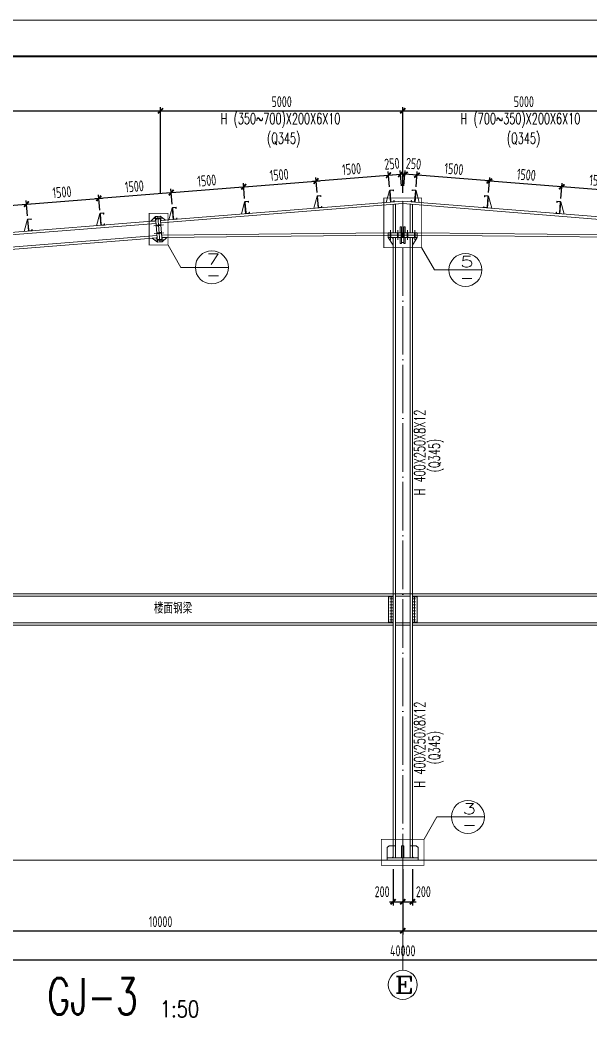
# Model space of a CAD drawing. Header units: millimetres. Extents: x 19781 to 898973, y -947928 to -267362.
# Drawn here: x 605618 to 629156, y -479210 to -437940 of the extents above; entities that cross this region are included whole.
import ezdxf

# ---------------------------------------------------------------- set-up
doc = ezdxf.new("R2010")
doc.units = ezdxf.units.MM
doc.header["$LTSCALE"] = 100
doc.linetypes.add('DOTE', pattern=[2.42, 2, -0.2, 0.02, -0.2])
doc.layers.get('0').update_dxf_attribs({"lineweight": 18})
for name, color, linetype, lineweight in [('10', 7, 'Continuous', 18), ('11', 3, 'Continuous', 18), ('114', 2, 'Continuous', 18), ('14', 2, 'Continuous', 18), ('2002', 2, 'Continuous', 18), ('5图框', 7, 'Continuous', 18), ('AXIS', 3, 'Continuous', 18), ('AXIS_TEXT', 7, 'Continuous', 18), ('BORDER', 7, 'Continuous', 18), ('DIM', 3, 'Continuous', 18), ('DIM_IDEN', 3, 'Continuous', 18), ('DOTE', 1, 'DOTE', 18), ('J', 4, 'Continuous', 18), ('PUB_TEXT', 7, 'Continuous', 18), ('TEXT', 7, 'Continuous', 18)]:
    doc.layers.add(name, color=color, linetype=linetype, lineweight=lineweight)
doc.styles.add('_TCH_AXIS', font='complex.shx', dxfattribs={"bigfont": 'gbcbig.shx'})
doc.styles.add('_TCH_LABEL', font='complex.shx', dxfattribs={"bigfont": 'gbcbig.shx'})
doc.styles.add('COMPLEX', font='complex.shx', dxfattribs={"bigfont": 'gbcbig.shx'})
doc.styles.add('HZ1', font='txt.shx', dxfattribs={"bigfont": 'hztxt.shx'})
doc.styles.add('hztxt', font='txt.shx', dxfattribs={"width": 0.7, "bigfont": 'hztxt.shx'})
doc.styles.add('TSSD_REIN', font='tssdeng.shx', dxfattribs={"width": 0.7, "bigfont": 'hztxt.shx'})
doc.dimstyles.new('TSSD_100_100', dxfattribs={"dimtxt": 300, "dimasz": 100, "dimexe": 100, "dimexo": 250, "dimgap": 100, "dimtad": 1, "dimdec": 0, "dimzin": 0, "dimdsep": 46, "dimtxsty": 'TSSD_REIN', "dimblk": 'ARCHTICK', "dimcen": 0, "dimdle": 100, "dimclrt": 7, "dimadec": 0, "dimazin": 0, "dimtfac": 1, "dimtdec": 0, "dimtix": 1, "dimtmove": 2, "dimatfit": 3, "dimfxl": 1, "dimtolj": 1, "dimtzin": 0, "dimarcsym": 0})

# ---------------------------------------------------------------- blocks, each defined once
blk = doc.blocks.new('_ArchTick_0')
at = {"color": 0, "linetype": 'ByBlock'}
blk.add_lwpolyline([(-0.71, -0.71, 0.5, 0.5, 0), (0.71, 0.71, 0.5, 0.5, 0)], format="xyseb", dxfattribs=at)
blk = doc.blocks.new('*X522')
at = {"layer": 'DIM', "color": 0, "lineweight": -2, "ltscale": 100, "transparency": 16777216}
for p, q in [((591423, -445074), (591423, -441536)), ((611423, -445074), (611423, -441536)), ((591273, -441686), (611573, -441686))]:
    blk.add_line(p, q, dxfattribs=at)
at = {"layer": 'DIM', "color": 0, "lineweight": -2, "ltscale": 100, "transparency": 16777216, "xscale": 150, "yscale": 150, "zscale": 150, "rotation": 180}
blk.add_blockref('_ArchTick_0', (591423, -441686), dxfattribs=at)
at = {"layer": 'DIM', "color": 0, "lineweight": -2, "ltscale": 100, "transparency": 16777216, "xscale": 150, "yscale": 150, "zscale": 150}
blk.add_blockref('_ArchTick_0', (611423, -441686), dxfattribs=at)
at = {"layer": 'DIM', "color": 7, "ltscale": 100, "transparency": 16777216, "insert": (601423, -441311), "char_height": 450, "width": 4095, "attachment_point": 5, "style": 'TSSD_REIN'}
blk.add_mtext('10000', dxfattribs=at)
blk = doc.blocks.new('_ARCHTICK')
at = {"color": 0, "linetype": 'ByBlock', "const_width": 0.5}
blk.add_lwpolyline([(-0.5, -0.5), (0.5, 0.5)], dxfattribs=at)
blk = doc.blocks.new('*X523')
at = {"layer": 'DIM', "color": 0, "lineweight": -2, "ltscale": 100, "transparency": 16777216}
for p, q in [((611423, -445074), (611423, -441536)), ((621423, -445074), (621423, -441536)), ((611273, -441686), (621573, -441686))]:
    blk.add_line(p, q, dxfattribs=at)
at = {"layer": 'DIM', "color": 0, "lineweight": -2, "ltscale": 100, "transparency": 16777216, "xscale": 150, "yscale": 150, "zscale": 150, "rotation": 180}
blk.add_blockref('_ArchTick_0', (611423, -441686), dxfattribs=at)
at = {"layer": 'DIM', "color": 0, "lineweight": -2, "ltscale": 100, "transparency": 16777216, "xscale": 150, "yscale": 150, "zscale": 150}
blk.add_blockref('_ArchTick_0', (621423, -441686), dxfattribs=at)
at = {"layer": 'DIM', "color": 7, "ltscale": 100, "transparency": 16777216, "insert": (616423, -441311), "char_height": 450, "width": 3330, "attachment_point": 5, "style": 'TSSD_REIN'}
blk.add_mtext('5000', dxfattribs=at)
blk = doc.blocks.new('*X524')
at = {"layer": 'DIM', "color": 0, "lineweight": -2, "ltscale": 100, "transparency": 16777216}
for p, q in [((621423, -445074), (621423, -441536)), ((631423, -445074), (631423, -441536)), ((621273, -441686), (631573, -441686))]:
    blk.add_line(p, q, dxfattribs=at)
at = {"layer": 'DIM', "color": 0, "lineweight": -2, "ltscale": 100, "transparency": 16777216, "xscale": 150, "yscale": 150, "zscale": 150, "rotation": 180}
blk.add_blockref('_ArchTick_0', (621423, -441686), dxfattribs=at)
at = {"layer": 'DIM', "color": 0, "lineweight": -2, "ltscale": 100, "transparency": 16777216, "xscale": 150, "yscale": 150, "zscale": 150}
blk.add_blockref('_ArchTick_0', (631423, -441686), dxfattribs=at)
at = {"layer": 'DIM', "color": 7, "ltscale": 100, "transparency": 16777216, "insert": (626423, -441311), "char_height": 450, "width": 3330, "attachment_point": 5, "style": 'TSSD_REIN'}
blk.add_mtext('5000', dxfattribs=at)
blk = doc.blocks.new('A$C006D4F7D')
for p, q in [((54, 200), (0, 0)), ((54, 200), (58, 200)), ((70, 6), (54, 200)), ((74, 6), (58, 205))]:
    blk.add_line(p, q)
at = {"layer": 'J'}
blk.add_lwpolyline([(128, 24), (128, 30), (132, 31), (134, 11), (74, 6), (58, 205), (118, 210), (119, 190), (115, 190), (115, 196, 0.414214), (104, 205), (72, 202, 0.414214), (63, 192), (77, 20, 0.414214), (87, 11), (119, 14, 0.414214)], format="xyb", close=True, dxfattribs=at)
blk = doc.blocks.new('*X529')
at = {"layer": 'DIM', "color": 0, "lineweight": -2, "ltscale": 100, "transparency": 16777216}
for p, q in [((620686, -444356), (621484, -444292)), ((620874, -444826), (620824, -444194)), ((621373, -444786), (621322, -444154))]:
    blk.add_line(p, q, dxfattribs=at)
at = {"layer": 'DIM', "color": 0, "lineweight": -2, "ltscale": 100, "transparency": 16777216, "xscale": 150, "yscale": 150, "zscale": 150}
for p, rotation in [((620836, -444344), 184.573919869968), ((621334, -444304), 4.573919869968035)]:
    blk.add_blockref('_ArchTick_0', p, dxfattribs=dict(at, rotation=rotation))
at = {"layer": 'DIM', "color": 7, "ltscale": 100, "transparency": 16777216, "insert": (620977, -443872), "char_height": 450, "width": 2430, "attachment_point": 5, "rotation": 4.5739, "style": 'TSSD_REIN'}
blk.add_mtext('250', dxfattribs=at)
blk = doc.blocks.new('*X530')
at = {"layer": 'DIM', "color": 0, "lineweight": -2, "ltscale": 100, "transparency": 16777216}
for p, q in [((617696, -444595), (620985, -444332)), ((617884, -445065), (617833, -444434)), ((620874, -444826), (620824, -444194))]:
    blk.add_line(p, q, dxfattribs=at)
at = {"layer": 'DIM', "color": 0, "lineweight": -2, "ltscale": 100, "transparency": 16777216, "xscale": 150, "yscale": 150, "zscale": 150}
for p, rotation in [((617845, -444583), 184.5739198699669), ((620836, -444344), 4.573919869966889)]:
    blk.add_blockref('_ArchTick_0', p, dxfattribs=dict(at, rotation=rotation))
at = {"layer": 'DIM', "color": 7, "ltscale": 100, "transparency": 16777216, "insert": (619311, -444090), "char_height": 450, "width": 3195, "attachment_point": 5, "rotation": 4.5739, "style": 'TSSD_REIN'}
blk.add_mtext('1500', dxfattribs=at)
blk = doc.blocks.new('*X531')
at = {"layer": 'DIM', "color": 0, "lineweight": -2, "ltscale": 100, "transparency": 16777216}
for p, q in [((617884, -445065), (617833, -444434)), ((614705, -444834), (617995, -444571)), ((614893, -445304), (614843, -444673))]:
    blk.add_line(p, q, dxfattribs=at)
at = {"layer": 'DIM', "color": 0, "lineweight": -2, "ltscale": 100, "transparency": 16777216, "xscale": 150, "yscale": 150, "zscale": 150}
for p, rotation in [((617845, -444583), 4.573919869967284), ((614855, -444822), 184.5739198699673)]:
    blk.add_blockref('_ArchTick_0', p, dxfattribs=dict(at, rotation=rotation))
at = {"layer": 'DIM', "color": 7, "ltscale": 100, "transparency": 16777216, "insert": (616320, -444329), "char_height": 450, "width": 3195, "attachment_point": 5, "rotation": 4.5739, "style": 'TSSD_REIN'}
blk.add_mtext('1500', dxfattribs=at)
blk = doc.blocks.new('*X532')
at = {"layer": 'DIM', "color": 0, "lineweight": -2, "ltscale": 100, "transparency": 16777216}
for p, q in [((611715, -445074), (615004, -444810)), ((614893, -445304), (614843, -444673)), ((611903, -445543), (611852, -444912))]:
    blk.add_line(p, q, dxfattribs=at)
at = {"layer": 'DIM', "color": 0, "lineweight": -2, "ltscale": 100, "transparency": 16777216, "xscale": 150, "yscale": 150, "zscale": 150}
for p, rotation in [((614855, -444822), 4.573919869965019), ((611864, -445062), 184.573919869965)]:
    blk.add_blockref('_ArchTick_0', p, dxfattribs=dict(at, rotation=rotation))
at = {"layer": 'DIM', "color": 7, "ltscale": 100, "transparency": 16777216, "insert": (613330, -444568), "char_height": 450, "width": 3195, "attachment_point": 5, "rotation": 4.5739, "style": 'TSSD_REIN'}
blk.add_mtext('1500', dxfattribs=at)
blk = doc.blocks.new('*X533')
at = {"layer": 'DIM', "color": 0, "lineweight": -2, "ltscale": 100, "transparency": 16777216}
for p, q in [((608724, -445313), (612014, -445050)), ((608913, -445783), (608862, -445151)), ((611903, -445543), (611852, -444912))]:
    blk.add_line(p, q, dxfattribs=at)
at = {"layer": 'DIM', "color": 0, "lineweight": -2, "ltscale": 100, "transparency": 16777216, "xscale": 150, "yscale": 150, "zscale": 150}
for p, rotation in [((608874, -445301), 184.5739198699665), ((611864, -445062), 4.573919869966482)]:
    blk.add_blockref('_ArchTick_0', p, dxfattribs=dict(at, rotation=rotation))
at = {"layer": 'DIM', "color": 7, "ltscale": 100, "transparency": 16777216, "insert": (610339, -444807), "char_height": 450, "width": 3195, "attachment_point": 5, "rotation": 4.5739, "style": 'TSSD_REIN'}
blk.add_mtext('1500', dxfattribs=at)
blk = doc.blocks.new('*X534')
at = {"layer": 'DIM', "color": 0, "lineweight": -2, "ltscale": 100, "transparency": 16777216}
for p, q in [((605734, -445552), (609024, -445289)), ((608913, -445783), (608862, -445151)), ((605922, -446022), (605872, -445391))]:
    blk.add_line(p, q, dxfattribs=at)
at = {"layer": 'DIM', "color": 0, "lineweight": -2, "ltscale": 100, "transparency": 16777216, "xscale": 150, "yscale": 150, "zscale": 150}
for p, rotation in [((608874, -445301), 4.573919869966137), ((605884, -445540), 184.5739198699661)]:
    blk.add_blockref('_ArchTick_0', p, dxfattribs=dict(at, rotation=rotation))
at = {"layer": 'DIM', "color": 7, "ltscale": 100, "transparency": 16777216, "insert": (607349, -445047), "char_height": 450, "width": 3195, "attachment_point": 5, "rotation": 4.5739, "style": 'TSSD_REIN'}
blk.add_mtext('1500', dxfattribs=at)
blk = doc.blocks.new('*X535')
at = {"layer": 'DIM', "color": 0, "lineweight": -2, "ltscale": 100, "transparency": 16777216}
for p, q in [((602744, -445791), (606033, -445528)), ((602932, -446261), (602881, -445630)), ((605922, -446022), (605872, -445391))]:
    blk.add_line(p, q, dxfattribs=at)
at = {"layer": 'DIM', "color": 0, "lineweight": -2, "ltscale": 100, "transparency": 16777216, "xscale": 150, "yscale": 150, "zscale": 150}
for p, rotation in [((602893, -445779), 184.5739198699663), ((605884, -445540), 4.573919869966304)]:
    blk.add_blockref('_ArchTick_0', p, dxfattribs=dict(at, rotation=rotation))
at = {"layer": 'DIM', "color": 7, "ltscale": 100, "transparency": 16777216, "insert": (604358, -445286), "char_height": 450, "width": 3195, "attachment_point": 5, "rotation": 4.5739, "style": 'TSSD_REIN'}
blk.add_mtext('1500', dxfattribs=at)
blk = doc.blocks.new('*X543')
at = {"layer": 'DIM', "color": 0, "lineweight": -2, "ltscale": 100, "transparency": 16777216}
for p, q in [((622160, -444356), (621363, -444292)), ((621474, -444786), (621524, -444154)), ((621972, -444826), (622023, -444194))]:
    blk.add_line(p, q, dxfattribs=at)
at = {"layer": 'DIM', "color": 0, "lineweight": -2, "ltscale": 100, "transparency": 16777216, "xscale": 150, "yscale": 150, "zscale": 150}
for p, rotation in [((621512, -444304), 175.4260801300298), ((622011, -444344), 355.4260801300298)]:
    blk.add_blockref('_ArchTick_0', p, dxfattribs=dict(at, rotation=rotation))
at = {"layer": 'DIM', "color": 7, "ltscale": 100, "transparency": 16777216, "insert": (621869, -443872), "char_height": 450, "width": 2430, "attachment_point": 5, "rotation": 355.4261, "style": 'TSSD_REIN'}
blk.add_mtext('250', dxfattribs=at)
blk = doc.blocks.new('*X544')
at = {"layer": 'DIM', "color": 0, "lineweight": -2, "ltscale": 100, "transparency": 16777216}
for p, q in [((625151, -444595), (621861, -444332)), ((621972, -444826), (622023, -444194)), ((624963, -445065), (625013, -444434))]:
    blk.add_line(p, q, dxfattribs=at)
at = {"layer": 'DIM', "color": 0, "lineweight": -2, "ltscale": 100, "transparency": 16777216, "xscale": 150, "yscale": 150, "zscale": 150}
for p, rotation in [((622011, -444344), 175.4260801300333), ((625001, -444583), 355.4260801300333)]:
    blk.add_blockref('_ArchTick_0', p, dxfattribs=dict(at, rotation=rotation))
at = {"layer": 'DIM', "color": 7, "ltscale": 100, "transparency": 16777216, "insert": (623536, -444090), "char_height": 450, "width": 3195, "attachment_point": 5, "rotation": 355.4261, "style": 'TSSD_REIN'}
blk.add_mtext('1500', dxfattribs=at)
blk = doc.blocks.new('*X545')
at = {"layer": 'DIM', "color": 0, "lineweight": -2, "ltscale": 100, "transparency": 16777216}
for p, q in [((624963, -445065), (625013, -444434)), ((628141, -444834), (624852, -444571)), ((627953, -445304), (628003, -444673))]:
    blk.add_line(p, q, dxfattribs=at)
at = {"layer": 'DIM', "color": 0, "lineweight": -2, "ltscale": 100, "transparency": 16777216, "xscale": 150, "yscale": 150, "zscale": 150}
for p, rotation in [((625001, -444583), 175.4260801300325), ((627992, -444822), 355.4260801300325)]:
    blk.add_blockref('_ArchTick_0', p, dxfattribs=dict(at, rotation=rotation))
at = {"layer": 'DIM', "color": 7, "ltscale": 100, "transparency": 16777216, "insert": (626526, -444329), "char_height": 450, "width": 3195, "attachment_point": 5, "rotation": 355.4261, "style": 'TSSD_REIN'}
blk.add_mtext('1500', dxfattribs=at)
blk = doc.blocks.new('*X546')
at = {"layer": 'DIM', "color": 0, "lineweight": -2, "ltscale": 100, "transparency": 16777216}
for p, q in [((631131, -445074), (627842, -444810)), ((627953, -445304), (628003, -444673)), ((630943, -445543), (630994, -444912))]:
    blk.add_line(p, q, dxfattribs=at)
at = {"layer": 'DIM', "color": 0, "lineweight": -2, "ltscale": 100, "transparency": 16777216, "xscale": 150, "yscale": 150, "zscale": 150}
for p, rotation in [((627992, -444822), 175.426080130035), ((630982, -445062), 355.426080130035)]:
    blk.add_blockref('_ArchTick_0', p, dxfattribs=dict(at, rotation=rotation))
at = {"layer": 'DIM', "color": 7, "ltscale": 100, "transparency": 16777216, "insert": (629517, -444568), "char_height": 450, "width": 3195, "attachment_point": 5, "rotation": 355.4261, "style": 'TSSD_REIN'}
blk.add_mtext('1500', dxfattribs=at)
blk = doc.blocks.new('_AXISO')
blk.add_circle((0, 0), 0.5)
at = {"layer": 'AXIS_TEXT', "style": 'COMPLEX', "width": 1.04167}
blk.add_attdef('A', (-0.25, -0.28), '', height=0.56, dxfattribs=at)
blk = doc.blocks.new('*X557')
at = {"layer": 'DIM', "color": 0, "lineweight": -2, "ltscale": 100, "transparency": 16777216}
for p, q in [((581423, -475010), (581423, -476879)), ((661423, -475010), (661423, -476879)), ((581273, -476729), (661573, -476729))]:
    blk.add_line(p, q, dxfattribs=at)
at = {"layer": 'DIM', "color": 0, "lineweight": -2, "ltscale": 100, "transparency": 16777216, "xscale": 150, "yscale": 150, "zscale": 150, "rotation": 180}
blk.add_blockref('_ArchTick_0', (581423, -476729), dxfattribs=at)
at = {"layer": 'DIM', "color": 0, "lineweight": -2, "ltscale": 100, "transparency": 16777216, "xscale": 150, "yscale": 150, "zscale": 150}
blk.add_blockref('_ArchTick_0', (661423, -476729), dxfattribs=at)
at = {"layer": 'DIM', "color": 7, "ltscale": 100, "transparency": 16777216, "insert": (621423, -476354), "char_height": 450, "width": 4230, "attachment_point": 5, "style": 'TSSD_REIN'}
blk.add_mtext('40000', dxfattribs=at)
blk = doc.blocks.new('*X560')
at = {"layer": 'DIM', "color": 0, "lineweight": -2, "ltscale": 100, "transparency": 16777216}
for p, q in [((601423, -473810), (601423, -475679)), ((621423, -473810), (621423, -475679)), ((601273, -475529), (621573, -475529))]:
    blk.add_line(p, q, dxfattribs=at)
at = {"layer": 'DIM', "color": 0, "lineweight": -2, "ltscale": 100, "transparency": 16777216, "xscale": 150, "yscale": 150, "zscale": 150, "rotation": 180}
blk.add_blockref('_ArchTick_0', (601423, -475529), dxfattribs=at)
at = {"layer": 'DIM', "color": 0, "lineweight": -2, "ltscale": 100, "transparency": 16777216, "xscale": 150, "yscale": 150, "zscale": 150}
blk.add_blockref('_ArchTick_0', (621423, -475529), dxfattribs=at)
at = {"layer": 'DIM', "color": 7, "ltscale": 100, "transparency": 16777216, "insert": (611423, -475154), "char_height": 450, "width": 4095, "attachment_point": 5, "style": 'TSSD_REIN'}
blk.add_mtext('10000', dxfattribs=at)
blk = doc.blocks.new('*X561')
at = {"layer": 'DIM', "color": 0, "lineweight": -2, "ltscale": 100, "transparency": 16777216}
for p, q in [((621423, -473810), (621423, -475679)), ((641423, -473810), (641423, -475679)), ((621273, -475529), (641573, -475529))]:
    blk.add_line(p, q, dxfattribs=at)
at = {"layer": 'DIM', "color": 0, "lineweight": -2, "ltscale": 100, "transparency": 16777216, "xscale": 150, "yscale": 150, "zscale": 150, "rotation": 180}
blk.add_blockref('_ArchTick_0', (621423, -475529), dxfattribs=at)
at = {"layer": 'DIM', "color": 0, "lineweight": -2, "ltscale": 100, "transparency": 16777216, "xscale": 150, "yscale": 150, "zscale": 150}
blk.add_blockref('_ArchTick_0', (641423, -475529), dxfattribs=at)
at = {"layer": 'DIM', "color": 7, "ltscale": 100, "transparency": 16777216, "insert": (631423, -475154), "char_height": 450, "width": 4095, "attachment_point": 5, "style": 'TSSD_REIN'}
blk.add_mtext('10000', dxfattribs=at)
blk = doc.blocks.new('*X568')
at = {"layer": 'DIM', "color": 0, "lineweight": -2, "ltscale": 100, "transparency": 16777216}
for p, q in [((621423, -472992), (621423, -474479)), ((621823, -472992), (621823, -474479)), ((621273, -474329), (621973, -474329))]:
    blk.add_line(p, q, dxfattribs=at)
at = {"layer": 'DIM', "color": 0, "lineweight": -2, "ltscale": 100, "transparency": 16777216, "xscale": 150, "yscale": 150, "zscale": 150, "rotation": 180}
blk.add_blockref('_ArchTick_0', (621423, -474329), dxfattribs=at)
at = {"layer": 'DIM', "color": 0, "lineweight": -2, "ltscale": 100, "transparency": 16777216, "xscale": 150, "yscale": 150, "zscale": 150}
blk.add_blockref('_ArchTick_0', (621823, -474329), dxfattribs=at)
at = {"layer": 'DIM', "color": 7, "ltscale": 100, "transparency": 16777216, "insert": (622275, -473916), "char_height": 450, "width": 2430, "attachment_point": 5, "style": 'TSSD_REIN'}
blk.add_mtext('200', dxfattribs=at)
blk = doc.blocks.new('*X569')
at = {"layer": 'DIM', "color": 0, "lineweight": -2, "ltscale": 100, "transparency": 16777216}
for p, q in [((621023, -472992), (621023, -474479)), ((621423, -472992), (621423, -474479)), ((620873, -474329), (621573, -474329))]:
    blk.add_line(p, q, dxfattribs=at)
at = {"layer": 'DIM', "color": 0, "lineweight": -2, "ltscale": 100, "transparency": 16777216, "xscale": 150, "yscale": 150, "zscale": 150, "rotation": 180}
blk.add_blockref('_ArchTick_0', (621023, -474329), dxfattribs=at)
at = {"layer": 'DIM', "color": 0, "lineweight": -2, "ltscale": 100, "transparency": 16777216, "xscale": 150, "yscale": 150, "zscale": 150}
blk.add_blockref('_ArchTick_0', (621423, -474329), dxfattribs=at)
at = {"layer": 'DIM', "color": 7, "ltscale": 100, "transparency": 16777216, "insert": (620572, -473916), "char_height": 450, "width": 2430, "attachment_point": 5, "style": 'TSSD_REIN'}
blk.add_mtext('200', dxfattribs=at)

msp = doc.modelspace()

# ---------------------------------------------------------------- hatches: boundary and pattern name
at = {"layer": '10'}
for points in [[(620943.21, -461797.18), (620916.96, -461831.31), (620943.21, -461865.43), (620969.46, -461831.31)], [(621903.21, -461797.18), (621876.96, -461831.31), (621903.21, -461865.43), (621929.46, -461831.31)], [(620943.21, -461921.53), (620916.96, -461955.66), (620943.21, -461989.78), (620969.46, -461955.66)], [(620943.21, -462045.88), (620916.96, -462080.01), (620943.21, -462114.13), (620969.46, -462080.01)], [(620943.21, -462170.23), (620916.96, -462204.35), (620943.21, -462238.48), (620969.46, -462204.35)], [(621903.21, -461921.53), (621876.96, -461955.66), (621903.21, -461989.78), (621929.46, -461955.66)], [(621903.21, -462045.88), (621876.96, -462080.01), (621903.21, -462114.13), (621929.46, -462080.01)], [(621903.21, -462170.23), (621876.96, -462204.35), (621903.21, -462238.48), (621929.46, -462204.35)], [(620943.21, -462294.58), (620916.96, -462328.7), (620943.21, -462362.83), (620969.46, -462328.7)], [(620943.21, -462418.92), (620916.96, -462453.05), (620943.21, -462487.17), (620969.46, -462453.05)], [(620943.21, -462543.27), (620916.96, -462577.4), (620943.21, -462611.52), (620969.46, -462577.4)], [(621903.21, -462294.58), (621876.96, -462328.7), (621903.21, -462362.83), (621929.46, -462328.7)], [(621903.21, -462418.92), (621876.96, -462453.05), (621903.21, -462487.17), (621929.46, -462453.05)], [(621903.21, -462543.27), (621876.96, -462577.4), (621903.21, -462611.52), (621929.46, -462577.4)], [(620943.21, -462667.62), (620916.96, -462701.74), (620943.21, -462735.87), (620969.46, -462701.74)], [(621903.21, -462667.62), (621876.96, -462701.74), (621903.21, -462735.87), (621929.46, -462701.74)]]:
    msp.add_hatch(color=256, dxfattribs=at).paths.add_polyline_path(points, flags=0)

# ---------------------------------------------------------------- linework, layer by layer
at = {"layer": '10', "color": 253, "linetype": 'ByBlock'}
for p, q in [((620943.21, -461752.56), (620943.21, -461910.06)), ((621903.21, -461752.56), (621903.21, -461910.06)), ((620995.71, -461831.31), (620890.71, -461831.31)), ((620995.71, -461955.66), (620890.71, -461955.66)), ((620995.71, -462080.01), (620890.71, -462080.01)), ((620995.71, -462204.35), (620890.71, -462204.35)), ((620943.21, -461876.91), (620943.21, -462034.41)), ((620943.21, -462001.26), (620943.21, -462158.76)), ((620943.21, -462125.6), (620943.21, -462283.1)), ((621955.71, -461831.31), (621850.71, -461831.31)), ((621955.71, -461955.66), (621850.71, -461955.66)), ((621955.71, -462080.01), (621850.71, -462080.01)), ((621955.71, -462204.35), (621850.71, -462204.35)), ((621903.21, -461876.91), (621903.21, -462034.41)), ((621903.21, -462001.26), (621903.21, -462158.76)), ((621903.21, -462125.6), (621903.21, -462283.1)), ((620995.71, -462328.7), (620890.71, -462328.7)), ((620995.71, -462453.05), (620890.71, -462453.05)), ((620995.71, -462577.4), (620890.71, -462577.4)), ((620943.21, -462249.95), (620943.21, -462407.45)), ((620943.21, -462374.3), (620943.21, -462531.8)), ((620943.21, -462498.65), (620943.21, -462656.15)), ((620943.21, -462623), (620943.21, -462780.49)), ((621955.71, -462328.7), (621850.71, -462328.7)), ((621955.71, -462453.05), (621850.71, -462453.05)), ((621955.71, -462577.4), (621850.71, -462577.4)), ((621903.21, -462249.95), (621903.21, -462407.45)), ((621903.21, -462374.3), (621903.21, -462531.8)), ((621903.21, -462498.65), (621903.21, -462656.15)), ((621903.21, -462623), (621903.21, -462780.49)), ((620995.71, -462701.74), (620890.71, -462701.74)), ((621955.71, -462701.74), (621850.71, -462701.74))]:
    msp.add_line(p, q, dxfattribs=at)
at = {"layer": '11'}
for p, q in [((611423.2, -446216.53), (621423.21, -445416.53)), ((611431.18, -446316.21), (621423.21, -445516.85)), ((621423.21, -445416.53), (631423.21, -446216.53)), ((621423.21, -445516.85), (631415.23, -446316.21)), ((591622.57, -447800.58), (611223.84, -446232.47)), ((591630.54, -447900.26), (611231.81, -446332.16)), ((591670.42, -448398.67), (611271.69, -446830.57)), ((591678.39, -448498.35), (611279.66, -446930.25)), ((611471.03, -446814.37), (620823.21, -446719.3)), ((611479.03, -446914.3), (620823.21, -446819.3)), ((621023.21, -461616.53), (621023.21, -446919.3)), ((621023.21, -446919.3), (621123.21, -446919.3)), ((621123.21, -461616.53), (621123.21, -446919.3)), ((621723.21, -461616.53), (621723.21, -446919.3)), ((621723.21, -446919.3), (621823.21, -446919.3)), ((621823.21, -461616.53), (621823.21, -446919.3)), ((622023.21, -446719.3), (631375.38, -446814.37)), ((622023.21, -446819.3), (631367.38, -446914.3)), ((601773.21, -461616.53), (621023.21, -461616.53)), ((601773.21, -461716.53), (621023.21, -461716.53)), ((621023.21, -472516.53), (621023.21, -461616.53)), ((621023.21, -461616.53), (621123.21, -461616.53)), ((621023.21, -461616.53), (621023.21, -461716.53)), ((621123.21, -472516.53), (621123.21, -461616.53)), ((621723.21, -472516.53), (621723.21, -461616.53)), ((621723.21, -461616.53), (621823.21, -461616.53)), ((621823.21, -472516.53), (621823.21, -461616.53)), ((621823.21, -461616.53), (641073.21, -461616.53)), ((621823.21, -461716.53), (641073.21, -461716.53)), ((601773.21, -462816.53), (621023.21, -462816.53)), ((601773.21, -462916.53), (621023.21, -462916.53)), ((621023.21, -462816.53), (621023.21, -462916.53)), ((621823.21, -462816.53), (641073.21, -462816.53)), ((621823.21, -462916.53), (641073.21, -462916.53))]:
    msp.add_line(p, q, dxfattribs=at)
at = {"layer": '114', "color": 2, "linetype": 'ByBlock'}
for p, q in [((611116.98, -446150.74), (611515.7, -446118.84)), ((611139.31, -446429.85), (611538.04, -446397.95)), ((611164.83, -446748.83), (611563.55, -446716.93)), ((620923.21, -447019.3), (620923.21, -446619.3)), ((621223.21, -447019.3), (621223.21, -446619.3)), ((621373.21, -447019.3), (621373.21, -446619.3)), ((621473.21, -447019.3), (621473.21, -446619.3)), ((621623.21, -447019.3), (621623.21, -446619.3)), ((621923.21, -447019.3), (621923.21, -446619.3)), ((611187.16, -447027.94), (611585.88, -446996.04))]:
    msp.add_line(p, q, dxfattribs=at)
at = {"layer": '114', "color": 1}
for points in [[(611216.66, -446142.76, 70, 70, 0), (611416.02, -446126.81, 70, 70, 0)], [(611238.99, -446421.87, 70, 70, 0), (611438.36, -446405.92, 70, 70, 0)], [(611264.51, -446740.85, 70, 70, 0), (611463.87, -446724.91, 70, 70, 0)], [(620923.21, -446919.3, 70, 70, 0), (620923.21, -446719.3, 70, 70, 0)], [(621223.21, -446919.3, 70, 70, 0), (621223.21, -446719.3, 70, 70, 0)], [(621373.21, -446919.3, 70, 70, 0), (621373.21, -446719.3, 70, 70, 0)], [(621473.21, -446919.3, 70, 70, 0), (621473.21, -446719.3, 70, 70, 0)], [(621623.21, -446919.3, 70, 70, 0), (621623.21, -446719.3, 70, 70, 0)], [(621923.21, -446919.3, 70, 70, 0), (621923.21, -446719.3, 70, 70, 0)], [(611286.84, -447019.96, 70, 70, 0), (611486.2, -447004.01, 70, 70, 0)]]:
    msp.add_lwpolyline(points, format="xyseb", dxfattribs=at)
at = {"layer": '14'}
for p, q in [((621023.21, -445548.85), (621123.21, -445540.85)), ((621023.21, -446719.3), (621023.21, -445548.85)), ((621123.21, -445540.85), (621123.21, -446719.3)), ((621723.21, -446719.3), (621723.21, -445540.85)), ((621723.21, -445540.85), (621823.21, -445548.85)), ((621823.21, -445548.85), (621823.21, -446719.3)), ((611024.47, -446248.42), (611209.48, -446053.05)), ((611209.48, -446053.05), (611309.17, -446045.08)), ((611294.02, -447109.68), (611209.48, -446053.05)), ((611209.48, -446053.05), (611220.65, -446192.6)), ((611309.17, -446045.08), (611408.85, -446037.1)), ((611309.17, -446045.08), (611393.7, -447101.7)), ((611393.7, -447101.7), (611309.17, -446045.08)), ((611408.85, -446037.1), (611493.38, -447093.73)), ((611420.01, -446176.65), (611408.85, -446037.1)), ((611408.85, -446037.1), (611622.56, -446200.58)), ((611183.97, -446235.66), (611024.47, -446248.42)), ((611220.65, -446192.6), (611183.97, -446235.66)), ((611463.08, -446213.34), (611420.01, -446176.65)), ((611622.56, -446200.58), (611463.08, -446213.34)), ((621373.21, -446479.3), (621323.21, -446479.3)), ((621323.21, -446479.3), (621323.21, -446719.3)), ((621373.21, -446719.3), (621373.21, -446479.3)), ((621473.21, -446719.3), (621473.21, -446479.3)), ((621473.21, -446479.3), (621523.21, -446479.3)), ((621523.21, -446479.3), (621523.21, -446719.3)), ((611080.3, -446946.2), (611239.79, -446933.44)), ((611294.02, -447109.68), (611080.3, -446946.2)), ((611239.79, -446933.44), (611282.85, -446970.12)), ((611482.21, -446954.17), (611519.02, -446913.89)), ((611493.38, -447093.72), (611482.21, -446954.17)), ((611679.02, -446912.26), (611493.38, -447093.72)), ((611519.02, -446913.89), (611679.02, -446912.26)), ((620823.21, -446719.3), (622023.21, -446719.3)), ((620823.21, -446819.3), (620823.21, -446719.3)), ((622023.21, -446819.3), (620823.21, -446819.3)), ((620823.21, -446819.3), (622023.21, -446819.3)), ((620823.21, -446919.3), (620823.21, -446819.3)), ((622023.21, -446919.3), (620823.21, -446919.3)), ((621023.21, -447239.3), (620823.21, -446919.3)), ((620823.21, -446919.3), (620983.21, -446919.3)), ((620983.21, -446919.3), (621023.21, -446959.3)), ((621123.21, -446719.3), (621023.21, -446719.3)), ((621323.21, -446719.3), (621373.21, -446719.3)), ((621323.21, -447159.3), (621323.21, -446919.3)), ((621323.21, -446919.3), (621373.21, -446919.3)), ((621373.21, -446919.3), (621373.21, -447159.3)), ((621523.21, -446719.3), (621473.21, -446719.3)), ((621473.21, -446919.3), (621473.21, -447159.3)), ((621523.21, -446919.3), (621473.21, -446919.3)), ((621523.21, -447159.3), (621523.21, -446919.3)), ((621823.21, -446719.3), (621723.21, -446719.3)), ((622023.21, -446919.3), (621823.21, -447239.3)), ((621823.21, -446959.3), (621863.21, -446919.3)), ((621863.21, -446919.3), (622023.21, -446919.3)), ((622023.21, -446719.3), (622023.21, -446819.3)), ((622023.21, -446819.3), (622023.21, -446919.3)), ((611282.85, -446970.12), (611294.02, -447109.68)), ((611393.7, -447101.7), (611294.02, -447109.68)), ((611493.38, -447093.73), (611393.7, -447101.7)), ((621023.21, -446959.3), (621023.21, -447239.3)), ((621373.21, -447159.3), (621323.21, -447159.3)), ((621473.21, -447159.3), (621523.21, -447159.3)), ((621823.21, -447239.3), (621823.21, -446959.3)), ((621023.21, -461746.53), (620833.21, -461746.53)), ((620833.21, -461746.53), (620833.21, -462786.53)), ((621023.21, -462786.53), (621023.21, -461746.53)), ((621123.21, -461616.53), (621723.21, -461616.53)), ((621123.21, -461716.53), (621123.21, -461616.53)), ((621723.21, -461716.53), (621123.21, -461716.53)), ((621723.21, -461616.53), (621723.21, -461716.53)), ((621823.21, -462786.53), (621823.21, -461746.53)), ((621823.21, -461746.53), (622013.21, -461746.53)), ((622013.21, -461746.53), (622013.21, -462786.53)), ((620833.21, -462786.53), (621023.21, -462786.53)), ((621123.21, -462816.53), (621723.21, -462816.53)), ((621123.21, -462916.53), (621123.21, -462816.53)), ((621723.21, -462916.53), (621123.21, -462916.53)), ((621723.21, -462816.53), (621723.21, -462916.53)), ((622013.21, -462786.53), (621823.21, -462786.53)), ((620783.21, -472096.53), (620863.21, -472016.53)), ((620783.21, -472516.53), (620783.21, -472096.53)), ((620863.21, -472016.53), (621023.21, -472016.53)), ((621023.21, -472016.53), (621023.21, -472476.53)), ((621023.21, -472516.53), (621023.21, -472016.53)), ((621023.21, -472016.53), (621123.21, -472016.53)), ((621123.21, -472016.53), (621123.21, -472516.53)), ((621373.21, -472516.53), (621373.21, -472016.53)), ((621373.21, -472016.53), (621473.21, -472016.53)), ((621473.21, -472016.53), (621473.21, -472516.53)), ((621723.21, -472516.53), (621723.21, -472016.53)), ((621723.21, -472016.53), (621823.21, -472016.53)), ((621823.21, -472016.53), (621823.21, -472476.53)), ((621983.21, -472016.53), (621823.21, -472016.53)), ((621823.21, -472016.53), (621823.21, -472516.53)), ((622063.21, -472096.53), (621983.21, -472016.53)), ((622063.21, -472516.53), (622063.21, -472096.53)), ((620783.21, -472616.53), (620783.21, -472516.53)), ((620783.21, -472516.53), (622063.21, -472516.53)), ((620983.21, -472516.53), (620783.21, -472516.53)), ((621023.21, -472476.53), (620983.21, -472516.53)), ((621123.21, -472516.53), (621023.21, -472516.53)), ((621473.21, -472516.53), (621373.21, -472516.53)), ((621823.21, -472516.53), (621723.21, -472516.53)), ((621823.21, -472476.53), (621863.21, -472516.53)), ((621863.21, -472516.53), (622063.21, -472516.53)), ((622063.21, -472516.53), (622063.21, -472616.53)), ((622063.21, -472616.53), (620783.21, -472616.53))]:
    msp.add_line(p, q, dxfattribs=at)
at = {"layer": '2002', "ltscale": 100}
msp.add_line((580673.21, -472616.53), (662992.21, -472616.53), dxfattribs=at)
at = {"layer": 'AXIS'}
msp.add_line((621423.21, -473524.53), (621423.21, -477159.53), dxfattribs=at)
at = {"layer": 'BORDER'}
msp.add_lwpolyline([(571798, -500940), (571798, -437940), (705448, -437940), (705448, -500940)], close=True, dxfattribs=at)
msp.add_lwpolyline([(575548, -499440, 75, 75, 0), (575548, -439440, 75, 75, 0), (703948, -439440, 75, 75, 0), (703948, -499440, 75, 75, 0)], format="xyseb", close=True, dxfattribs=at)
at = {"layer": 'DIM_IDEN'}
for p, q in [((612263.93, -448147.61), (611732.69, -447228.53)), ((622734.69, -448254.61), (622203.45, -447335.53)), ((614221.78, -448147.61), (612263.93, -448147.61)), ((624692.54, -448254.61), (622734.69, -448254.61)), ((622835.93, -470829.75), (622304.69, -471748.84)), ((624793.78, -470829.75), (622835.93, -470829.75))]:
    msp.add_line(p, q, dxfattribs=at)
for centre in [(613540.87, -448147.61), (624011.63, -448254.61), (624112.87, -470829.75)]:
    msp.add_circle(centre, 680.91, dxfattribs=at)
at = {"layer": 'DOTE', "linetype": 'DOTE', "ltscale": 10}
msp.add_line((621423.21, -473524.53), (621423.21, -445416.53), dxfattribs=at)
at = {"layer": 'PUB_TEXT'}
for points in [[(622203.45, -447335.53, 30, 30, 0), (620642.97, -447335.53, 30, 30, 0), (620642.97, -445287.84, 30, 30, 0), (622203.45, -445287.84, 30, 30, 0)], [(611732.69, -447228.53, 30, 30, 0), (610953.21, -447228.53, 30, 30, 0), (610953.21, -445916.84, 30, 30, 0), (611732.69, -445916.84, 30, 30, 0)], [(622304.69, -472823.53, 30, 30, 0), (620539.21, -472823.53, 30, 30, 0), (620539.21, -471748.84, 30, 30, 0), (622304.69, -471748.84, 30, 30, 0)]]:
    msp.add_lwpolyline(points, format="xyseb", close=True, dxfattribs=at)

# ---------------------------------------------------------------- block references
at = {"linetype": 'Continuous'}
for p, xscale, yscale, zscale, rotation in [((617749.42, -445710.43), 2.507021293975414, 2.507021293975414, 2.507021293975414, 359.999998609852), ((620739.87, -445471.19), 2.507021293975414, 2.507021293975414, 2.507021293975414, 359.999998609852), ((622106.55, -445471.19), -2.507021293975414, 2.507021294208243, 2.507021293911778, 1.390147996715996e-06), ((625096.99, -445710.43), -2.507021293975414, 2.507021294208243, 2.507021293911778, 1.390147996715996e-06), ((611768.53, -446188.9), 2.507021293975414, 2.507021293975414, 2.507021293975414, 359.999998609852), ((614758.98, -445949.66), 2.507021293975414, 2.507021293975414, 2.507021293975414, 359.999998609852), ((628087.44, -445949.66), -2.507021293975414, 2.507021294208243, 2.507021293911778, 1.390147996715996e-06), ((608778.09, -446428.14), 2.507021293975414, 2.507021293975414, 2.507021293975414, 359.999998609852), ((605787.64, -446667.37), 2.507021293975414, 2.507021293975414, 2.507021293975414, 359.999998609852)]:
    msp.add_blockref('A$C006D4F7D', p, dxfattribs=dict(at, xscale=xscale, yscale=yscale, zscale=zscale, rotation=rotation))
at = {"layer": 'AXIS'}
ref = msp.add_blockref('_AXISO', (621423.21, -477759.53), dxfattribs=dict(at, xscale=1200, yscale=1200, zscale=1200))
ref.add_attrib('A', 'E', (621083.8, -478098.94), dxfattribs={"layer": 'AXIS_TEXT', "height": 678.82, "style": '_TCH_AXIS', "width": 1.3125})

# ---------------------------------------------------------------- texts
for s, height, style, width, p in [('(Q345)', 450, 'HZ1', 0.65, (615816.6, -443045.72)), ('(Q345)', 450, 'HZ1', 0.65, (625722.6, -443045.72)), ('1:50', 675.034, 'hztxt', 0.8, (611396.49, -479093.49))]:
    msp.add_text(s, height=height, dxfattribs=dict(style=style, width=width)).set_placement(p)
at = {"style": 'HZ1', "width": 0.65}
for p in [(622954.76, -456603.95), (622954.76, -468660.95)]:
    msp.add_text('(Q345)', height=450, rotation=90, dxfattribs=at).set_placement(p)
at = {"char_height": 450, "width": 5735.0893, "attachment_point": 7, "style": 'HZ1'}
for s, insert in [('{\\W0.65;H (350~700)X200X6X10}', (613902.21, -442384.87)), ('{\\W0.65;H (700~350)X200X6X10}', (623808.21, -442384.87))]:
    msp.add_mtext(s, dxfattribs=dict(at, insert=insert))
at = {"char_height": 450, "width": 4230.8036, "attachment_point": 7, "rotation": 90, "style": 'HZ1'}
for insert in [(622347.71, -457562.03), (622347.71, -469619.03)]:
    msp.add_mtext('{\\W0.65;H 400X250X8X12}', dxfattribs=dict(at, insert=insert))
at = {"layer": '5图框', "style": 'hztxt', "width": 0.7}
msp.add_text('GJ-3', height=1500.075, dxfattribs=at).set_placement((606746.73, -478982.73))
at = {"layer": 'PUB_TEXT', "style": '_TCH_LABEL'}
for s, width, p in [('7', 1.5, (613317.41, -448033.3)), ('5', 1.5, (623788.17, -448140.3)), ('-', 1.16667, (613317.41, -448692.35)), ('-', 1.16667, (623788.17, -448799.35)), ('3', 1.5, (623889.41, -470715.44)), ('-', 1.16667, (623889.41, -471374.49))]:
    msp.add_text(s, height=446.93, dxfattribs=dict(at, width=width)).set_placement(p)
at = {"layer": 'TEXT', "lineweight": 5, "style": 'TSSD_REIN', "width": 0.8}
msp.add_text('楼面钢梁', height=450, dxfattribs=at).set_placement((611147.63, -462434.79))

# ---------------------------------------------------------------- dimensions: what is measured, and where the dimension line sits
at = {"layer": 'DIM', "ltscale": 100}
for base, p1, p2, angle, text, picture, middle in [((611423.21, -441685.88), (591423.21, -445449.31), (611423.21, -445449.31), 0, '10000', '*X522', (601423.21, -441310.88)), ((617845.35, -444583.1), (614923.35, -445677.94), (617913.8, -445438.71), 4.57392, '1500', '*X531', (616320.22, -444328.91)), ((620835.79, -444343.86), (617913.8, -445438.71), (620904.24, -445199.47), 4.57392, '1500', '*X530', (619310.67, -444089.67)), ((622010.62, -444343.86), (624932.62, -445438.71), (621942.17, -445199.47), 175.42608, '1500', '*X544', (623535.75, -444089.67)), ((625001.07, -444583.1), (627923.06, -445677.94), (624932.62, -445438.71), 175.42608, '1500', '*X545', (626526.2, -444328.91)), ((611864.46, -445061.57), (608942.46, -446156.42), (611932.91, -445917.18), 4.57392, '1500', '*X533', (610339.33, -444807.38)), ((614854.9, -444822.33), (611932.91, -445917.18), (614923.35, -445677.94), 4.57392, '1500', '*X532', (613329.78, -444568.14)), ((627991.51, -444822.33), (630913.51, -445917.18), (627923.06, -445677.94), 175.42608, '1500', '*X546', (629516.64, -444568.14)), ((605883.57, -445540.04), (602961.57, -446634.89), (605952.01, -446395.65), 4.57392, '1500', '*X535', (604358.44, -445285.85)), ((608874.01, -445300.8), (605952.01, -446395.65), (608942.46, -446156.42), 4.57392, '1500', '*X534', (607348.88, -445046.61))]:
    dim = msp.add_linear_dim(base=base, p1=p1, p2=p2, angle=angle, text=text, dimstyle='TSSD_100_100', override={"dimscale": 1.5, "dimsah": 1}, dxfattribs=at)
    dim.commit()
    dim.dimension.update_dxf_attribs({"geometry": picture, "text_midpoint": middle})
for base, p1, p2, text, picture, middle in [((621423.21, -441685.88), (611423.21, -445449.31), (621423.21, -445449.31), '5000', '*X523', (616423.21, -441310.88)), ((631423.21, -441685.88), (621423.21, -445449.31), (631423.21, -445449.31), '5000', '*X524', (626423.21, -441310.88)), ((621423.21, -475528.83), (601423.21, -473434.53), (621423.21, -473434.53), '10000', '*X560', (611423.21, -475153.83)), ((641423.21, -475528.83), (621423.21, -473434.53), (641423.21, -473434.53), '10000', '*X561', (631423.21, -475153.83)), ((661423.21, -476728.83), (581423.21, -474634.53), (661423.21, -474634.53), '40000', '*X557', (621423.21, -476353.83))]:
    dim = msp.add_linear_dim(base=base, p1=p1, p2=p2, text=text, dimstyle='TSSD_100_100', override={"dimscale": 1.5, "dimsah": 1}, dxfattribs=at)
    dim.commit()
    dim.dimension.update_dxf_attribs({"geometry": picture, "text_midpoint": middle})
for base, p1, p2, angle, picture, middle in [((621334.2, -444303.99), (620904.24, -445199.47), (621402.65, -445159.6), 4.57392, '*X529', (620977.21, -443871.53)), ((621512.21, -444303.99), (621942.17, -445199.47), (621443.77, -445159.6), 175.42608, '*X543', (621869.21, -443871.53))]:
    dim = msp.add_linear_dim(base=base, p1=p1, p2=p2, angle=angle, text='250', dimstyle='TSSD_100_100', override={"dimscale": 1.5, "dimsah": 1}, dxfattribs=at)
    dim.commit()
    dim.dimension.update_dxf_attribs({"geometry": picture, "text_midpoint": middle, "dimtype": 160})
for base, p1, p2, picture, middle in [((621423.21, -474328.83), (621023.21, -472616.53), (621423.21, -472616.53), '*X569', (620571.57, -473916.33)), ((621823.21, -474328.83), (621423.21, -472616.53), (621823.21, -472616.53), '*X568', (622274.84, -473916.33))]:
    dim = msp.add_linear_dim(base=base, p1=p1, p2=p2, text='200', dimstyle='TSSD_100_100', override={"dimscale": 1.5, "dimsah": 1}, dxfattribs=at)
    dim.commit()
    dim.dimension.update_dxf_attribs({"geometry": picture, "text_midpoint": middle, "dimtype": 160})

doc.saveas('drawing.dxf')
